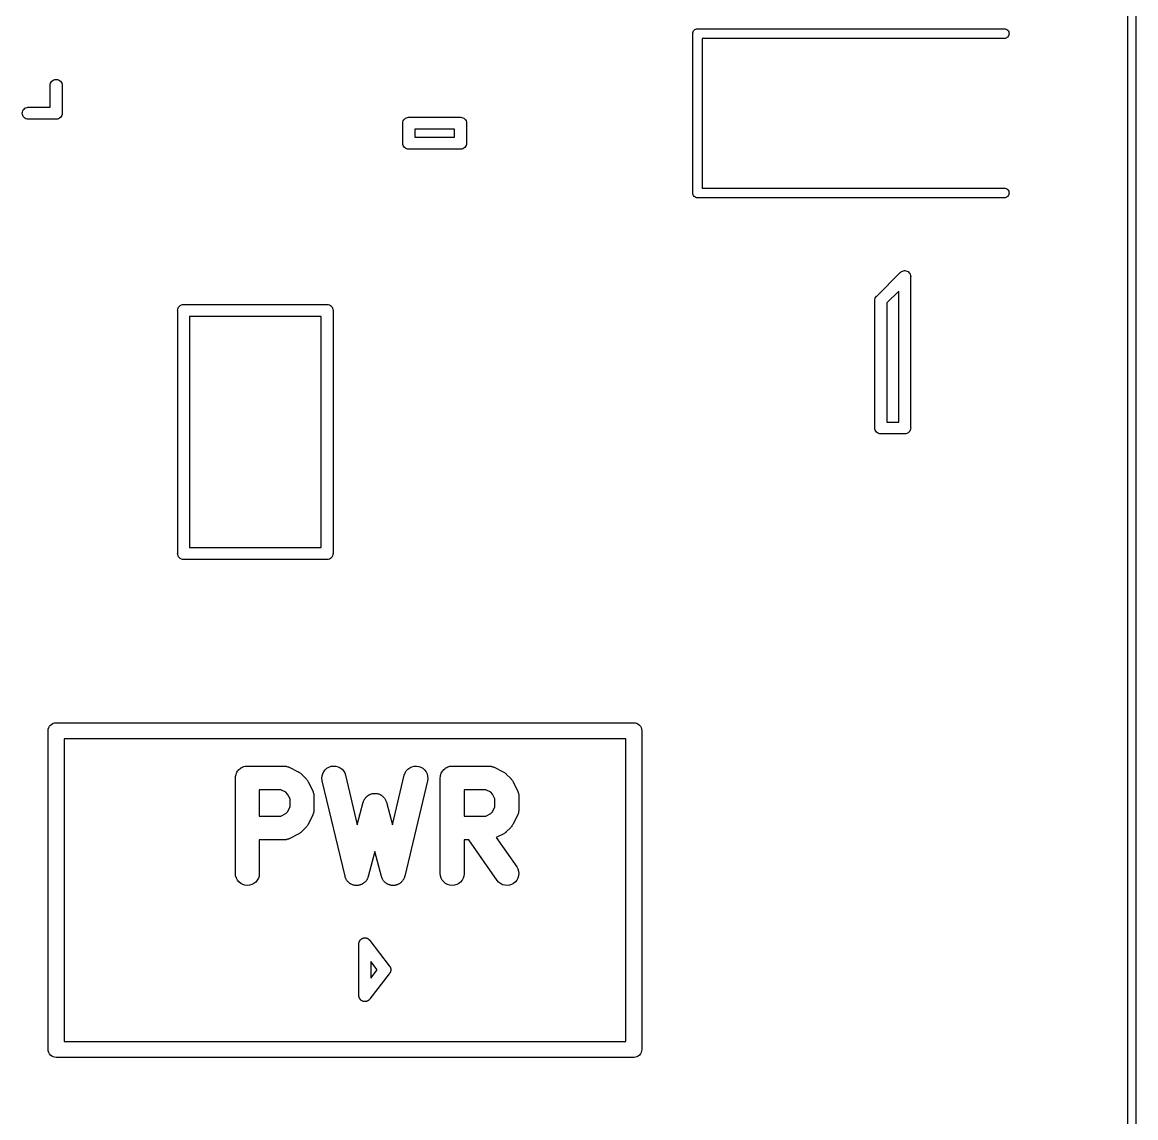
# Model space of a CAD drawing. Extents: x 4.8 to 7.88, y -6.14 to -3.94.
# Drawn here: x 7.326 to 7.876, y -5.536 to -4.994 of the extents above; entities that cross this region are included whole.
import ezdxf

# ---------------------------------------------------------------- set-up
doc = ezdxf.new("R2010")
doc.units = 0
doc.header["$MEASUREMENT"] = 0
doc.layers.add('BLACK', color=7, linetype='CONTINUOUS')

msp = doc.modelspace()

# ---------------------------------------------------------------- linework, layer by layer
at = {"layer": 'BLACK', "linetype": 'CONTINUOUS'}
for p, q in [((7.87598, -3.9371), (7.87598, -5.55108)), ((7.87205, -5.54921), (7.87205, -4.96053)), ((7.65708, -5), (7.65712, -4.99954)), ((7.65709, -5.00012), (7.65708, -5)), ((7.65709, -5.07862), (7.65709, -5.00012)), ((7.65712, -4.99954), (7.65726, -4.99909)), ((7.65726, -4.99909), (7.65748, -4.99868)), ((7.65748, -4.99868), (7.65777, -4.99832)), ((7.65777, -4.99832), (7.65813, -4.99803)), ((7.65813, -4.99803), (7.65854, -4.99781)), ((7.65854, -4.99781), (7.65899, -4.99767)), ((7.65899, -4.99767), (7.65933, -4.99764)), ((7.65933, -4.99764), (7.65945, -4.99763)), ((7.65945, -4.99763), (7.65956, -4.99764)), ((7.65956, -4.99764), (7.81114, -4.99764)), ((7.81114, -4.99764), (7.81149, -4.99767)), ((7.81149, -4.99767), (7.81193, -4.99781)), ((7.81193, -4.99781), (7.81234, -4.99803)), ((7.81234, -4.99803), (7.8127, -4.99832)), ((7.8127, -4.99832), (7.813, -4.99868)), ((7.813, -5.00132), (7.8127, -5.00168)), ((7.813, -4.99868), (7.81322, -4.99909)), ((7.81322, -5.00091), (7.813, -5.00132)), ((7.81322, -4.99909), (7.81335, -4.99954)), ((7.81335, -5.00046), (7.81322, -5.00091)), ((7.81335, -4.99954), (7.8134, -5)), ((7.8134, -5), (7.81335, -5.00046)), ((7.81114, -5.00236), (7.66181, -5.00236)), ((7.66181, -5.00236), (7.66181, -5.07638)), ((7.81149, -5.00233), (7.81114, -5.00236)), ((7.81193, -5.00219), (7.81149, -5.00233)), ((7.81234, -5.00197), (7.81193, -5.00219)), ((7.8127, -5.00168), (7.81234, -5.00197)), ((7.34042, -5.02349), (7.34087, -5.02312)), ((7.34087, -5.02312), (7.34138, -5.02285)), ((7.34138, -5.02285), (7.34194, -5.02268)), ((7.34194, -5.02268), (7.34252, -5.02262)), ((7.34252, -5.02262), (7.3431, -5.02268)), ((7.3431, -5.02268), (7.34366, -5.02285)), ((7.34366, -5.02285), (7.34417, -5.02312)), ((7.34417, -5.02312), (7.34462, -5.02349)), ((7.33957, -5.02545), (7.33961, -5.02501)), ((7.33957, -5.03642), (7.33957, -5.02545)), ((7.33961, -5.02501), (7.33978, -5.02446)), ((7.33978, -5.02446), (7.34005, -5.02394)), ((7.34005, -5.02394), (7.34042, -5.02349)), ((7.34462, -5.02349), (7.34499, -5.02394)), ((7.34499, -5.02394), (7.34526, -5.02446)), ((7.34526, -5.02446), (7.34543, -5.02501)), ((7.34543, -5.02501), (7.34547, -5.02545)), ((7.34547, -5.02545), (7.34547, -5.03923)), ((7.32577, -5.03937), (7.32583, -5.03879)), ((7.32583, -5.03995), (7.32577, -5.03937)), ((7.32583, -5.03879), (7.326, -5.03823)), ((7.326, -5.03823), (7.32627, -5.03772)), ((7.32627, -5.03772), (7.32664, -5.03727)), ((7.32664, -5.03727), (7.32709, -5.0369)), ((7.32709, -5.0369), (7.3276, -5.03663)), ((7.3276, -5.03663), (7.32816, -5.03646)), ((7.32816, -5.03646), (7.3286, -5.03642)), ((7.3286, -5.03642), (7.33957, -5.03642)), ((7.34549, -5.03937), (7.34543, -5.03995)), ((7.34547, -5.03923), (7.34549, -5.03937)), ((7.326, -5.04051), (7.32583, -5.03995)), ((7.32627, -5.04102), (7.326, -5.04051)), ((7.32664, -5.04147), (7.32627, -5.04102)), ((7.32709, -5.04184), (7.32664, -5.04147)), ((7.3276, -5.04211), (7.32709, -5.04184)), ((7.32816, -5.04228), (7.3276, -5.04211)), ((7.3286, -5.04232), (7.32816, -5.04228)), ((7.34237, -5.04232), (7.3286, -5.04232)), ((7.34252, -5.04234), (7.34237, -5.04232)), ((7.34266, -5.04232), (7.34252, -5.04234)), ((7.3431, -5.04228), (7.34266, -5.04232)), ((7.34366, -5.04211), (7.3431, -5.04228)), ((7.34417, -5.04184), (7.34366, -5.04211)), ((7.34462, -5.04147), (7.34417, -5.04184)), ((7.34499, -5.04102), (7.34462, -5.04147)), ((7.34526, -5.04051), (7.34499, -5.04102)), ((7.34543, -5.03995), (7.34526, -5.04051)), ((7.51377, -5.04429), (7.51382, -5.04371)), ((7.51378, -5.04444), (7.51377, -5.04429)), ((7.51378, -5.05399), (7.51378, -5.04444)), ((7.51382, -5.04371), (7.51399, -5.04316)), ((7.51399, -5.04316), (7.51427, -5.04264)), ((7.51427, -5.04264), (7.51463, -5.04219)), ((7.51463, -5.04219), (7.51508, -5.04182)), ((7.51508, -5.04182), (7.5156, -5.04155)), ((7.5156, -5.04155), (7.51615, -5.04138)), ((7.51615, -5.04138), (7.51659, -5.04134)), ((7.51659, -5.04134), (7.51673, -5.04132)), ((7.51673, -5.04132), (7.51688, -5.04134)), ((7.51688, -5.04134), (7.54218, -5.04134)), ((7.54218, -5.04134), (7.54232, -5.04132)), ((7.54232, -5.04132), (7.54247, -5.04134)), ((7.54247, -5.04134), (7.5429, -5.04138)), ((7.5429, -5.04138), (7.54346, -5.04155)), ((7.54346, -5.04155), (7.54397, -5.04182)), ((7.54397, -5.04182), (7.54442, -5.04219)), ((7.54442, -5.04219), (7.54479, -5.04264)), ((7.54479, -5.04264), (7.54506, -5.04316)), ((7.54506, -5.04316), (7.54523, -5.04371)), ((7.54523, -5.04371), (7.54529, -5.04429)), ((7.54529, -5.04429), (7.54528, -5.04444)), ((7.54528, -5.04444), (7.54528, -5.05399)), ((7.51969, -5.04724), (7.51969, -5.05118)), ((7.53937, -5.04724), (7.51969, -5.04724)), ((7.53937, -5.05118), (7.53937, -5.04724)), ((7.51377, -5.05413), (7.51378, -5.05399)), ((7.51382, -5.05471), (7.51377, -5.05413)), ((7.51399, -5.05527), (7.51382, -5.05471)), ((7.51427, -5.05578), (7.51399, -5.05527)), ((7.51463, -5.05623), (7.51427, -5.05578)), ((7.51508, -5.0566), (7.51463, -5.05623)), ((7.51969, -5.05118), (7.53937, -5.05118)), ((7.54442, -5.05623), (7.54397, -5.0566)), ((7.54479, -5.05578), (7.54442, -5.05623)), ((7.54506, -5.05527), (7.54479, -5.05578)), ((7.54523, -5.05471), (7.54506, -5.05527)), ((7.54529, -5.05413), (7.54523, -5.05471)), ((7.54528, -5.05399), (7.54529, -5.05413)), ((7.5156, -5.05687), (7.51508, -5.0566)), ((7.51615, -5.05704), (7.5156, -5.05687)), ((7.51673, -5.0571), (7.51615, -5.05704)), ((7.51688, -5.05709), (7.51673, -5.0571)), ((7.54218, -5.05709), (7.51688, -5.05709)), ((7.54232, -5.0571), (7.54218, -5.05709)), ((7.54247, -5.05709), (7.54232, -5.0571)), ((7.5429, -5.05704), (7.54247, -5.05709)), ((7.54346, -5.05687), (7.5429, -5.05704)), ((7.54397, -5.0566), (7.54346, -5.05687)), ((7.66181, -5.07638), (7.81114, -5.07638)), ((7.81114, -5.07638), (7.81149, -5.07641)), ((7.81149, -5.07641), (7.81193, -5.07655)), ((7.81193, -5.07655), (7.81234, -5.07677)), ((7.81234, -5.07677), (7.8127, -5.07706)), ((7.8127, -5.07706), (7.813, -5.07742)), ((7.813, -5.07742), (7.81322, -5.07783)), ((7.81322, -5.07783), (7.81335, -5.07828)), ((7.81335, -5.07828), (7.8134, -5.07874)), ((7.65708, -5.07874), (7.65709, -5.07862)), ((7.65712, -5.0792), (7.65708, -5.07874)), ((7.65726, -5.07965), (7.65712, -5.0792)), ((7.65748, -5.08006), (7.65726, -5.07965)), ((7.65777, -5.08042), (7.65748, -5.08006)), ((7.65813, -5.08071), (7.65777, -5.08042)), ((7.65854, -5.08093), (7.65813, -5.08071)), ((7.65899, -5.08107), (7.65854, -5.08093)), ((7.65933, -5.0811), (7.65899, -5.08107)), ((7.65945, -5.08111), (7.65933, -5.0811)), ((7.65933, -5.0811), (7.65933, -5.0811)), ((7.65956, -5.0811), (7.65945, -5.08111)), ((7.81114, -5.0811), (7.65956, -5.0811)), ((7.81149, -5.08107), (7.81114, -5.0811)), ((7.81193, -5.08093), (7.81149, -5.08107)), ((7.81234, -5.08071), (7.81193, -5.08093)), ((7.8127, -5.08042), (7.81234, -5.08071)), ((7.813, -5.08006), (7.8127, -5.08042)), ((7.81322, -5.07965), (7.813, -5.08006)), ((7.81335, -5.0792), (7.81322, -5.07965)), ((7.8134, -5.07874), (7.81335, -5.0792)), ((7.74801, -5.1297), (7.75962, -5.11809)), ((7.75962, -5.11809), (7.75971, -5.11798)), ((7.75971, -5.11798), (7.76016, -5.11761)), ((7.76016, -5.11761), (7.76068, -5.11734)), ((7.76068, -5.11734), (7.76123, -5.11717)), ((7.76123, -5.11717), (7.76167, -5.11713)), ((7.76167, -5.11713), (7.76181, -5.11711)), ((7.76181, -5.11711), (7.76196, -5.11713)), ((7.76196, -5.11713), (7.76239, -5.11717)), ((7.76239, -5.11717), (7.76295, -5.11734)), ((7.76295, -5.11734), (7.76346, -5.11761)), ((7.76346, -5.11761), (7.76391, -5.11798)), ((7.76391, -5.11798), (7.76428, -5.11843)), ((7.76428, -5.11843), (7.76455, -5.11894)), ((7.76455, -5.11894), (7.76472, -5.1195)), ((7.76472, -5.1195), (7.76478, -5.12008)), ((7.76478, -5.12008), (7.76476, -5.12022)), ((7.76476, -5.12022), (7.76476, -5.19474)), ((7.75886, -5.12721), (7.75295, -5.13311)), ((7.75886, -5.19193), (7.75886, -5.12721)), ((7.74703, -5.13189), (7.74709, -5.13131)), ((7.74705, -5.13203), (7.74703, -5.13189)), ((7.74705, -5.19474), (7.74705, -5.13203)), ((7.74709, -5.13131), (7.74726, -5.13075)), ((7.74726, -5.13075), (7.74753, -5.13024)), ((7.74753, -5.13024), (7.7479, -5.12979)), ((7.7479, -5.12979), (7.74801, -5.1297)), ((7.75295, -5.13311), (7.75295, -5.19193)), ((7.40254, -5.13681), (7.4026, -5.13623)), ((7.40256, -5.13696), (7.40254, -5.13681)), ((7.40256, -5.25675), (7.40256, -5.13696)), ((7.4026, -5.13623), (7.40277, -5.13568)), ((7.40277, -5.13568), (7.40304, -5.13516)), ((7.40304, -5.13516), (7.40341, -5.13471)), ((7.40341, -5.13471), (7.40386, -5.13434)), ((7.40386, -5.13434), (7.40438, -5.13407)), ((7.40438, -5.13407), (7.40493, -5.1339)), ((7.40493, -5.1339), (7.40537, -5.13386)), ((7.40537, -5.13386), (7.40551, -5.13384)), ((7.40551, -5.13384), (7.40566, -5.13386)), ((7.40566, -5.13386), (7.47623, -5.13386)), ((7.47623, -5.13386), (7.47638, -5.13384)), ((7.47638, -5.13384), (7.47652, -5.13386)), ((7.47652, -5.13386), (7.47696, -5.1339)), ((7.47696, -5.1339), (7.47751, -5.13407)), ((7.47751, -5.13407), (7.47803, -5.13434)), ((7.47803, -5.13434), (7.47848, -5.13471)), ((7.47848, -5.13471), (7.47884, -5.13516)), ((7.47884, -5.13516), (7.47912, -5.13568)), ((7.47912, -5.13568), (7.47929, -5.13623)), ((7.47929, -5.13623), (7.47934, -5.13681)), ((7.47934, -5.13681), (7.47933, -5.13696)), ((7.47933, -5.13696), (7.47933, -5.25675)), ((7.40846, -5.13976), (7.40846, -5.25394)), ((7.47343, -5.13976), (7.40846, -5.13976)), ((7.47343, -5.25394), (7.47343, -5.13976)), ((7.75295, -5.19193), (7.75886, -5.19193)), ((7.74703, -5.19488), (7.74705, -5.19474)), ((7.74709, -5.19546), (7.74703, -5.19488)), ((7.74726, -5.19602), (7.74709, -5.19546)), ((7.74753, -5.19653), (7.74726, -5.19602)), ((7.74785, -5.19692), (7.74753, -5.19653)), ((7.7479, -5.19698), (7.74785, -5.19692)), ((7.74835, -5.19735), (7.7479, -5.19698)), ((7.74886, -5.19762), (7.74835, -5.19735)), ((7.74942, -5.19779), (7.74886, -5.19762)), ((7.75, -5.19785), (7.74942, -5.19779)), ((7.75014, -5.19783), (7.75, -5.19785)), ((7.76167, -5.19783), (7.75014, -5.19783)), ((7.76181, -5.19785), (7.76167, -5.19783)), ((7.76196, -5.19783), (7.76181, -5.19785)), ((7.76239, -5.19779), (7.76196, -5.19783)), ((7.76295, -5.19762), (7.76239, -5.19779)), ((7.76346, -5.19735), (7.76295, -5.19762)), ((7.76391, -5.19698), (7.76346, -5.19735)), ((7.76428, -5.19653), (7.76391, -5.19698)), ((7.76455, -5.19602), (7.76428, -5.19653)), ((7.76472, -5.19546), (7.76455, -5.19602)), ((7.76478, -5.19488), (7.76472, -5.19546)), ((7.76476, -5.19474), (7.76478, -5.19488)), ((7.40846, -5.25394), (7.47343, -5.25394)), ((7.40254, -5.25689), (7.40256, -5.25675)), ((7.4026, -5.25747), (7.40254, -5.25689)), ((7.40277, -5.25803), (7.4026, -5.25747)), ((7.40304, -5.25854), (7.40277, -5.25803)), ((7.40341, -5.25899), (7.40304, -5.25854)), ((7.40386, -5.25936), (7.40341, -5.25899)), ((7.40438, -5.25963), (7.40386, -5.25936)), ((7.40493, -5.2598), (7.40438, -5.25963)), ((7.40551, -5.25986), (7.40493, -5.2598)), ((7.40566, -5.25984), (7.40551, -5.25986)), ((7.47623, -5.25984), (7.40566, -5.25984)), ((7.47638, -5.25986), (7.47623, -5.25984)), ((7.47652, -5.25984), (7.47638, -5.25986)), ((7.47696, -5.2598), (7.47652, -5.25984)), ((7.47751, -5.25963), (7.47696, -5.2598)), ((7.47803, -5.25936), (7.47751, -5.25963)), ((7.47848, -5.25899), (7.47803, -5.25936)), ((7.47884, -5.25854), (7.47848, -5.25899)), ((7.47912, -5.25803), (7.47884, -5.25854)), ((7.47929, -5.25747), (7.47912, -5.25803)), ((7.47934, -5.25689), (7.47929, -5.25747)), ((7.47933, -5.25675), (7.47934, -5.25689)), ((7.33886, -5.34297), (7.33923, -5.34229)), ((7.33923, -5.34229), (7.33972, -5.34169)), ((7.33972, -5.34169), (7.34032, -5.3412)), ((7.34032, -5.3412), (7.34101, -5.34083)), ((7.34101, -5.34083), (7.34175, -5.34061)), ((7.34175, -5.34061), (7.34233, -5.34055)), ((7.34233, -5.34055), (7.34252, -5.34053)), ((7.34252, -5.34053), (7.34271, -5.34055)), ((7.34271, -5.34055), (7.62776, -5.34055)), ((7.62776, -5.34055), (7.62795, -5.34053)), ((7.62795, -5.34053), (7.62815, -5.34055)), ((7.62815, -5.34055), (7.62872, -5.34061)), ((7.62872, -5.34061), (7.62947, -5.34083)), ((7.62947, -5.34083), (7.63015, -5.3412)), ((7.63015, -5.3412), (7.63075, -5.34169)), ((7.63075, -5.34169), (7.63124, -5.34229)), ((7.63124, -5.34229), (7.63161, -5.34297)), ((7.33856, -5.34449), (7.33864, -5.34372)), ((7.33858, -5.34468), (7.33856, -5.34449)), ((7.33858, -5.50178), (7.33858, -5.34468)), ((7.33864, -5.34372), (7.33886, -5.34297)), ((7.63161, -5.34297), (7.63183, -5.34372)), ((7.63183, -5.34372), (7.63191, -5.34449)), ((7.63191, -5.34449), (7.63189, -5.34468)), ((7.63189, -5.34468), (7.63189, -5.50178)), ((7.34646, -5.34843), (7.34646, -5.49803)), ((7.62402, -5.34843), (7.34646, -5.34843)), ((7.62402, -5.49803), (7.62402, -5.34843)), ((7.43185, -5.36502), (7.43211, -5.36453)), ((7.43211, -5.36453), (7.43213, -5.36451)), ((7.43213, -5.36451), (7.43214, -5.36449)), ((7.43214, -5.36449), (7.43249, -5.36407)), ((7.43249, -5.36407), (7.43285, -5.36364)), ((7.43285, -5.36364), (7.43286, -5.36363)), ((7.43286, -5.36363), (7.43288, -5.36361)), ((7.43288, -5.36361), (7.43331, -5.36326)), ((7.43331, -5.36326), (7.43374, -5.36291)), ((7.43374, -5.36291), (7.43376, -5.3629)), ((7.43376, -5.3629), (7.43377, -5.36289)), ((7.43377, -5.36289), (7.43427, -5.36263)), ((7.43427, -5.36263), (7.43476, -5.36237)), ((7.43476, -5.36237), (7.43478, -5.36236)), ((7.43478, -5.36236), (7.4348, -5.36235)), ((7.4348, -5.36235), (7.43533, -5.3622)), ((7.43533, -5.3622), (7.43586, -5.36204)), ((7.43586, -5.36204), (7.43588, -5.36203)), ((7.43588, -5.36203), (7.4359, -5.36203)), ((7.4359, -5.36203), (7.43645, -5.36198)), ((7.43645, -5.36198), (7.43701, -5.36192)), ((7.43701, -5.36192), (7.45501, -5.36192)), ((7.45501, -5.36192), (7.45509, -5.36192)), ((7.45509, -5.36192), (7.45526, -5.36194)), ((7.45526, -5.36194), (7.45543, -5.36194)), ((7.45543, -5.36194), (7.45583, -5.36201)), ((7.45583, -5.36201), (7.45623, -5.36205)), ((7.45623, -5.36205), (7.4564, -5.36211)), ((7.4564, -5.36211), (7.45657, -5.36213)), ((7.45657, -5.36213), (7.45695, -5.36228)), ((7.45695, -5.36228), (7.45733, -5.3624)), ((7.45733, -5.3624), (7.45748, -5.36248)), ((7.45748, -5.36248), (7.45765, -5.36255)), ((7.45765, -5.36255), (7.46215, -5.3648)), ((7.47476, -5.36468), (7.47546, -5.36377)), ((7.47546, -5.36377), (7.47633, -5.36301)), ((7.47633, -5.36301), (7.47733, -5.36244)), ((7.47733, -5.36244), (7.47842, -5.36207)), ((7.47842, -5.36207), (7.47957, -5.36193)), ((7.47957, -5.36193), (7.48072, -5.362)), ((7.48072, -5.362), (7.48183, -5.3623)), ((7.48183, -5.3623), (7.48287, -5.36281)), ((7.48287, -5.36281), (7.48378, -5.36351)), ((7.48378, -5.36351), (7.48454, -5.36438)), ((7.48454, -5.36438), (7.48512, -5.36537)), ((7.51491, -5.3653), (7.51551, -5.36431)), ((7.51551, -5.36431), (7.51628, -5.36345)), ((7.51628, -5.36345), (7.51721, -5.36277)), ((7.51721, -5.36277), (7.51825, -5.36227)), ((7.51825, -5.36227), (7.51936, -5.36199)), ((7.51936, -5.36199), (7.52051, -5.36193)), ((7.52051, -5.36193), (7.52166, -5.36209)), ((7.52166, -5.36209), (7.52274, -5.36248)), ((7.52274, -5.36248), (7.52373, -5.36306)), ((7.52373, -5.36306), (7.52459, -5.36383)), ((7.52459, -5.36383), (7.52529, -5.36475)), ((7.53308, -5.36502), (7.53335, -5.36453)), ((7.53335, -5.36453), (7.53336, -5.36451)), ((7.53336, -5.36451), (7.53337, -5.36449)), ((7.53337, -5.36449), (7.53373, -5.36407)), ((7.53373, -5.36407), (7.53408, -5.36364)), ((7.53408, -5.36364), (7.5341, -5.36363)), ((7.5341, -5.36363), (7.53411, -5.36361)), ((7.53411, -5.36361), (7.53455, -5.36326)), ((7.53455, -5.36326), (7.53498, -5.36291)), ((7.53498, -5.36291), (7.535, -5.3629)), ((7.535, -5.3629), (7.53501, -5.36289)), ((7.53501, -5.36289), (7.5355, -5.36263)), ((7.5355, -5.36263), (7.53599, -5.36237)), ((7.53599, -5.36237), (7.53601, -5.36236)), ((7.53601, -5.36236), (7.53603, -5.36235)), ((7.53603, -5.36235), (7.53657, -5.3622)), ((7.53657, -5.3622), (7.5371, -5.36204)), ((7.5371, -5.36204), (7.53712, -5.36203)), ((7.53712, -5.36203), (7.53714, -5.36203)), ((7.53714, -5.36203), (7.53769, -5.36198)), ((7.53769, -5.36198), (7.53825, -5.36192)), ((7.53825, -5.36192), (7.55624, -5.36192)), ((7.55624, -5.36192), (7.55633, -5.36192)), ((7.55633, -5.36192), (7.5565, -5.36194)), ((7.5565, -5.36194), (7.55667, -5.36194)), ((7.55667, -5.36194), (7.55707, -5.36201)), ((7.55707, -5.36201), (7.55747, -5.36205)), ((7.55747, -5.36205), (7.55764, -5.36211)), ((7.55764, -5.36211), (7.55781, -5.36213)), ((7.55781, -5.36213), (7.55818, -5.36228)), ((7.55818, -5.36228), (7.55857, -5.3624)), ((7.55857, -5.3624), (7.55872, -5.36248)), ((7.55872, -5.36248), (7.55888, -5.36255)), ((7.55888, -5.36255), (7.56338, -5.3648)), ((7.4311, -5.36775), (7.43116, -5.36719)), ((7.4311, -5.36779), (7.4311, -5.36775)), ((7.4311, -5.36783), (7.4311, -5.36779)), ((7.4311, -5.36779), (7.4311, -5.36779)), ((7.4311, -5.36779), (7.4311, -5.36779)), ((7.4311, -5.41507), (7.4311, -5.36783)), ((7.43116, -5.36719), (7.43122, -5.36664)), ((7.43122, -5.36664), (7.43123, -5.36662)), ((7.43123, -5.3666), (7.4314, -5.36607)), ((7.43123, -5.36662), (7.43123, -5.3666)), ((7.4314, -5.36607), (7.43156, -5.36554)), ((7.43156, -5.36554), (7.43157, -5.36552)), ((7.43157, -5.36552), (7.43158, -5.3655)), ((7.43158, -5.3655), (7.43185, -5.36502)), ((7.46215, -5.3648), (7.46222, -5.36483)), ((7.46222, -5.36483), (7.4625, -5.36501)), ((7.4625, -5.36501), (7.46279, -5.36517)), ((7.46279, -5.36517), (7.46298, -5.36533)), ((7.46298, -5.36533), (7.46319, -5.36546)), ((7.46319, -5.36546), (7.46342, -5.36569)), ((7.46342, -5.36569), (7.46368, -5.3659)), ((7.46368, -5.3659), (7.46593, -5.36815)), ((7.46593, -5.36815), (7.46599, -5.36821)), ((7.46599, -5.36821), (7.4662, -5.36847)), ((7.4662, -5.36847), (7.46642, -5.36871)), ((7.46642, -5.36871), (7.46655, -5.36892)), ((7.46655, -5.36892), (7.46671, -5.36911)), ((7.46671, -5.36911), (7.46686, -5.36941)), ((7.46686, -5.36941), (7.46704, -5.36969)), ((7.46704, -5.36969), (7.46929, -5.37419)), ((7.47385, -5.36797), (7.47393, -5.36682)), ((7.47399, -5.36912), (7.47385, -5.36797)), ((7.47393, -5.36682), (7.47424, -5.36571)), ((7.47401, -5.3692), (7.47399, -5.36912)), ((7.48526, -5.41644), (7.47401, -5.3692)), ((7.47424, -5.36571), (7.47476, -5.36468)), ((7.48512, -5.36537), (7.4855, -5.36646)), ((7.4855, -5.36646), (7.49133, -5.39094)), ((7.50867, -5.39094), (7.5145, -5.36646)), ((7.5145, -5.36646), (7.51452, -5.36638)), ((7.51452, -5.36638), (7.51491, -5.3653)), ((7.52599, -5.3692), (7.51474, -5.41644)), ((7.52529, -5.36475), (7.52579, -5.36579)), ((7.52579, -5.36579), (7.52608, -5.3669)), ((7.52615, -5.36805), (7.52599, -5.3692)), ((7.52608, -5.3669), (7.52615, -5.36805)), ((7.53234, -5.36775), (7.5324, -5.36719)), ((7.53234, -5.36779), (7.53234, -5.36775)), ((7.53234, -5.36783), (7.53234, -5.36779)), ((7.53234, -5.36779), (7.53234, -5.36779)), ((7.53234, -5.36779), (7.53234, -5.36779)), ((7.53234, -5.41507), (7.53234, -5.36783)), ((7.5324, -5.36719), (7.53246, -5.36664)), ((7.53246, -5.36664), (7.53247, -5.36662)), ((7.53247, -5.3666), (7.53264, -5.36607)), ((7.53247, -5.36662), (7.53247, -5.3666)), ((7.53264, -5.36607), (7.5328, -5.36554)), ((7.5328, -5.36554), (7.53281, -5.36552)), ((7.53281, -5.36552), (7.53282, -5.3655)), ((7.53282, -5.3655), (7.53308, -5.36502)), ((7.56338, -5.3648), (7.56346, -5.36483)), ((7.56346, -5.36483), (7.56374, -5.36501)), ((7.56374, -5.36501), (7.56403, -5.36517)), ((7.56403, -5.36517), (7.56422, -5.36533)), ((7.56422, -5.36533), (7.56442, -5.36546)), ((7.56442, -5.36546), (7.56466, -5.36569)), ((7.56466, -5.36569), (7.56492, -5.3659)), ((7.56492, -5.3659), (7.56717, -5.36815)), ((7.56717, -5.36815), (7.56723, -5.36821)), ((7.56723, -5.36821), (7.56743, -5.36847)), ((7.56743, -5.36847), (7.56766, -5.36871)), ((7.56766, -5.36871), (7.56779, -5.36892)), ((7.56779, -5.36892), (7.56794, -5.36911)), ((7.56794, -5.36911), (7.5681, -5.36941)), ((7.5681, -5.36941), (7.56827, -5.36969)), ((7.56827, -5.36969), (7.57052, -5.37419)), ((7.44291, -5.37373), (7.44291, -5.38667)), ((7.45361, -5.37373), (7.44291, -5.37373)), ((7.45601, -5.37493), (7.45361, -5.37373)), ((7.4569, -5.37583), (7.45601, -5.37493)), ((7.46929, -5.37419), (7.46932, -5.37426)), ((7.46932, -5.37426), (7.46938, -5.37442)), ((7.46938, -5.37442), (7.46946, -5.37458)), ((7.46946, -5.37458), (7.46958, -5.37496)), ((7.46958, -5.37496), (7.46972, -5.37534)), ((7.46972, -5.37534), (7.46975, -5.37551)), ((7.46975, -5.37551), (7.4698, -5.37568)), ((7.49852, -5.37561), (7.4989, -5.37555)), ((7.4989, -5.37555), (7.49927, -5.37547)), ((7.49927, -5.37547), (7.49947, -5.37546)), ((7.49947, -5.37546), (7.49966, -5.37543)), ((7.49966, -5.37543), (7.50004, -5.37545)), ((7.50004, -5.37545), (7.50043, -5.37544)), ((7.50043, -5.37544), (7.50062, -5.37547)), ((7.50062, -5.37547), (7.50081, -5.37548)), ((7.50081, -5.37548), (7.50118, -5.37557)), ((7.54415, -5.37373), (7.54415, -5.38667)), ((7.55485, -5.37373), (7.54415, -5.37373)), ((7.55724, -5.37493), (7.55485, -5.37373)), ((7.55814, -5.37583), (7.55724, -5.37493)), ((7.57052, -5.37419), (7.57056, -5.37426)), ((7.57056, -5.37426), (7.57062, -5.37442)), ((7.57062, -5.37442), (7.5707, -5.37458)), ((7.5707, -5.37458), (7.57082, -5.37496)), ((7.57082, -5.37496), (7.57096, -5.37534)), ((7.57096, -5.37534), (7.57098, -5.37551)), ((7.57098, -5.37551), (7.57103, -5.37568)), ((7.4581, -5.37822), (7.4569, -5.37583)), ((7.4581, -5.38218), (7.4581, -5.37822)), ((7.4698, -5.37568), (7.46984, -5.37608)), ((7.46984, -5.37608), (7.4699, -5.37648)), ((7.4699, -5.37648), (7.46989, -5.37665)), ((7.46989, -5.37665), (7.46991, -5.37683)), ((7.46991, -5.37683), (7.46991, -5.38358)), ((7.49133, -5.39094), (7.49429, -5.37981)), ((7.49429, -5.37981), (7.49432, -5.37973)), ((7.49432, -5.37973), (7.49439, -5.37955)), ((7.49439, -5.37955), (7.49443, -5.37936)), ((7.49443, -5.37936), (7.4946, -5.37901)), ((7.4946, -5.37901), (7.49473, -5.37865)), ((7.49473, -5.37865), (7.49484, -5.37849)), ((7.49484, -5.37849), (7.49492, -5.37832)), ((7.49492, -5.37832), (7.49515, -5.378)), ((7.49515, -5.378), (7.49535, -5.37768)), ((7.49535, -5.37768), (7.49549, -5.37754)), ((7.49549, -5.37754), (7.4956, -5.37739)), ((7.4956, -5.37739), (7.49589, -5.37713)), ((7.49589, -5.37713), (7.49615, -5.37685)), ((7.49615, -5.37685), (7.49631, -5.37674)), ((7.49631, -5.37674), (7.49645, -5.37661)), ((7.49645, -5.37661), (7.49678, -5.37641)), ((7.49678, -5.37641), (7.49709, -5.37619)), ((7.49709, -5.37619), (7.49727, -5.37611)), ((7.49727, -5.37611), (7.49744, -5.37601)), ((7.49744, -5.37601), (7.4978, -5.37588)), ((7.4978, -5.37588), (7.49815, -5.37572)), ((7.49815, -5.37572), (7.49834, -5.37568)), ((7.49834, -5.37568), (7.49852, -5.37561)), ((7.50118, -5.37557), (7.50156, -5.37563)), ((7.50156, -5.37563), (7.50174, -5.3757)), ((7.50174, -5.3757), (7.50193, -5.37575)), ((7.50193, -5.37575), (7.50228, -5.37591)), ((7.50228, -5.37591), (7.50264, -5.37604)), ((7.50264, -5.37604), (7.5028, -5.37615)), ((7.5028, -5.37615), (7.50298, -5.37623)), ((7.50298, -5.37623), (7.50329, -5.37645)), ((7.50329, -5.37645), (7.50361, -5.37666)), ((7.50361, -5.37666), (7.50375, -5.37679)), ((7.50375, -5.37679), (7.50391, -5.3769)), ((7.50391, -5.3769), (7.50417, -5.37718)), ((7.50417, -5.37718), (7.50445, -5.37745)), ((7.50445, -5.37745), (7.50456, -5.3776)), ((7.50456, -5.3776), (7.5047, -5.37775)), ((7.5047, -5.37775), (7.5049, -5.37807)), ((7.5049, -5.37807), (7.50512, -5.37839)), ((7.50512, -5.37839), (7.5052, -5.37856)), ((7.5052, -5.37856), (7.5053, -5.37873)), ((7.5053, -5.37873), (7.50544, -5.37909)), ((7.50544, -5.37909), (7.50559, -5.37944)), ((7.50559, -5.37944), (7.50564, -5.37963)), ((7.50564, -5.37963), (7.50571, -5.37981)), ((7.50571, -5.37981), (7.50867, -5.39094)), ((7.55934, -5.37822), (7.55814, -5.37583)), ((7.55934, -5.38218), (7.55934, -5.37822)), ((7.57103, -5.37568), (7.57107, -5.37608)), ((7.57107, -5.37608), (7.57114, -5.37648)), ((7.57114, -5.37648), (7.57113, -5.37665)), ((7.57113, -5.37665), (7.57115, -5.37683)), ((7.57115, -5.37683), (7.57115, -5.38358)), ((7.45361, -5.38667), (7.45601, -5.38547)), ((7.45601, -5.38547), (7.4569, -5.38458)), ((7.4569, -5.38458), (7.4581, -5.38218)), ((7.46929, -5.38622), (7.46704, -5.39072)), ((7.46935, -5.38606), (7.46929, -5.38622)), ((7.46943, -5.3859), (7.46935, -5.38606)), ((7.46955, -5.38552), (7.46943, -5.3859)), ((7.4697, -5.38514), (7.46955, -5.38552)), ((7.46973, -5.38497), (7.4697, -5.38514)), ((7.46978, -5.3848), (7.46973, -5.38497)), ((7.46983, -5.3844), (7.46978, -5.3848)), ((7.46989, -5.38401), (7.46983, -5.3844)), ((7.46991, -5.38366), (7.46989, -5.38383)), ((7.46989, -5.38383), (7.46989, -5.38401)), ((7.46991, -5.38358), (7.46991, -5.38366)), ((7.55485, -5.38667), (7.55724, -5.38547)), ((7.55724, -5.38547), (7.55814, -5.38458)), ((7.55814, -5.38458), (7.55934, -5.38218)), ((7.57052, -5.38622), (7.56827, -5.39072)), ((7.57059, -5.38606), (7.57052, -5.38622)), ((7.57067, -5.3859), (7.57059, -5.38606)), ((7.57079, -5.38552), (7.57067, -5.3859)), ((7.57094, -5.38514), (7.57079, -5.38552)), ((7.57097, -5.38497), (7.57094, -5.38514)), ((7.57102, -5.3848), (7.57097, -5.38497)), ((7.57106, -5.3844), (7.57102, -5.3848)), ((7.57113, -5.38401), (7.57106, -5.3844)), ((7.57115, -5.38366), (7.57113, -5.38383)), ((7.57113, -5.38383), (7.57113, -5.38401)), ((7.57115, -5.38358), (7.57115, -5.38366)), ((7.44291, -5.38667), (7.45361, -5.38667)), ((7.46614, -5.392), (7.46593, -5.39225)), ((7.46637, -5.39176), (7.46614, -5.392)), ((7.46651, -5.39155), (7.46637, -5.39176)), ((7.46666, -5.39136), (7.46651, -5.39155)), ((7.46682, -5.39107), (7.46666, -5.39136)), ((7.467, -5.39079), (7.46682, -5.39107)), ((7.46704, -5.39072), (7.467, -5.39079)), ((7.54415, -5.38667), (7.55485, -5.38667)), ((7.56738, -5.392), (7.56717, -5.39225)), ((7.56761, -5.39176), (7.56738, -5.392)), ((7.56774, -5.39155), (7.56761, -5.39176)), ((7.5679, -5.39136), (7.56774, -5.39155)), ((7.56806, -5.39107), (7.5679, -5.39136)), ((7.56824, -5.39079), (7.56806, -5.39107)), ((7.56827, -5.39072), (7.56824, -5.39079)), ((7.46215, -5.39561), (7.45765, -5.39786)), ((7.46243, -5.39543), (7.46215, -5.39561)), ((7.46272, -5.39528), (7.46243, -5.39543)), ((7.46291, -5.39513), (7.46272, -5.39528)), ((7.46312, -5.39499), (7.46291, -5.39513)), ((7.46336, -5.39477), (7.46312, -5.39499)), ((7.46362, -5.39456), (7.46336, -5.39477)), ((7.46368, -5.3945), (7.46362, -5.39456)), ((7.46593, -5.39225), (7.46368, -5.3945)), ((7.56338, -5.39561), (7.56001, -5.3973)), ((7.56001, -5.3973), (7.57008, -5.41169)), ((7.56366, -5.39543), (7.56338, -5.39561)), ((7.56396, -5.39528), (7.56366, -5.39543)), ((7.56415, -5.39513), (7.56396, -5.39528)), ((7.56436, -5.39499), (7.56415, -5.39513)), ((7.5646, -5.39477), (7.56436, -5.39499)), ((7.56486, -5.39456), (7.5646, -5.39477)), ((7.56492, -5.3945), (7.56486, -5.39456)), ((7.56717, -5.39225), (7.56492, -5.3945)), ((7.45501, -5.39848), (7.44291, -5.39848)), ((7.44291, -5.39848), (7.44291, -5.41507)), ((7.45518, -5.39846), (7.45501, -5.39848)), ((7.45535, -5.39847), (7.45518, -5.39846)), ((7.45575, -5.39841), (7.45535, -5.39847)), ((7.45615, -5.39837), (7.45575, -5.39841)), ((7.45632, -5.39832), (7.45615, -5.39837)), ((7.45649, -5.39829), (7.45632, -5.39832)), ((7.45687, -5.39815), (7.45649, -5.39829)), ((7.45726, -5.39804), (7.45687, -5.39815)), ((7.45741, -5.39795), (7.45726, -5.39804)), ((7.45757, -5.39789), (7.45741, -5.39795)), ((7.45765, -5.39786), (7.45757, -5.39789)), ((7.54642, -5.39848), (7.54415, -5.39848)), ((7.54415, -5.39848), (7.54415, -5.41507)), ((7.5604, -5.41846), (7.54642, -5.39848)), ((7.5, -5.40425), (7.49671, -5.41659)), ((7.50329, -5.41659), (7.5, -5.40425)), ((7.57008, -5.41169), (7.57013, -5.41175)), ((7.57013, -5.41175), (7.57068, -5.41277)), ((7.57068, -5.41277), (7.57102, -5.41387)), ((7.57102, -5.41387), (7.57115, -5.41501)), ((7.43121, -5.41622), (7.4311, -5.41507)), ((7.43155, -5.41732), (7.43121, -5.41622)), ((7.43209, -5.41834), (7.43155, -5.41732)), ((7.43282, -5.41923), (7.43209, -5.41834)), ((7.43371, -5.41997), (7.43282, -5.41923)), ((7.44114, -5.41929), (7.44024, -5.42001)), ((7.44188, -5.41841), (7.44114, -5.41929)), ((7.44244, -5.4174), (7.44188, -5.41841)), ((7.44278, -5.4163), (7.44244, -5.4174)), ((7.44291, -5.41516), (7.44278, -5.4163)), ((7.44291, -5.41507), (7.44291, -5.41516)), ((7.48534, -5.4167), (7.48526, -5.41644)), ((7.48541, -5.41696), (7.48534, -5.4167)), ((7.48553, -5.41724), (7.48541, -5.41696)), ((7.48563, -5.41753), (7.48553, -5.41724)), ((7.48577, -5.41777), (7.48563, -5.41753)), ((7.48588, -5.41801), (7.48577, -5.41777)), ((7.48606, -5.41826), (7.48588, -5.41801)), ((7.48621, -5.41853), (7.48606, -5.41826)), ((7.48639, -5.41873), (7.48621, -5.41853)), ((7.48655, -5.41895), (7.48639, -5.41873)), ((7.48677, -5.41916), (7.48655, -5.41895)), ((7.48697, -5.41939), (7.48677, -5.41916)), ((7.48719, -5.41956), (7.48697, -5.41939)), ((7.48739, -5.41974), (7.48719, -5.41956)), ((7.49485, -5.41955), (7.49463, -5.41971)), ((7.49506, -5.41933), (7.49485, -5.41955)), ((7.49529, -5.41913), (7.49506, -5.41933)), ((7.49546, -5.41892), (7.49529, -5.41913)), ((7.49565, -5.41872), (7.49546, -5.41892)), ((7.49581, -5.41846), (7.49565, -5.41872)), ((7.496, -5.41822), (7.49581, -5.41846)), ((7.49612, -5.41798), (7.496, -5.41822)), ((7.49627, -5.41775), (7.49612, -5.41798)), ((7.49638, -5.41746), (7.49627, -5.41775)), ((7.49651, -5.41719), (7.49638, -5.41746)), ((7.49659, -5.41693), (7.49651, -5.41719)), ((7.49669, -5.41667), (7.49659, -5.41693)), ((7.49671, -5.41659), (7.49669, -5.41667)), ((7.50339, -5.41685), (7.50329, -5.41659)), ((7.50346, -5.41711), (7.50339, -5.41685)), ((7.50359, -5.41739), (7.50346, -5.41711)), ((7.5037, -5.41767), (7.50359, -5.41739)), ((7.50384, -5.41791), (7.5037, -5.41767)), ((7.50396, -5.41815), (7.50384, -5.41791)), ((7.50414, -5.41839), (7.50396, -5.41815)), ((7.5043, -5.41865), (7.50414, -5.41839)), ((7.50449, -5.41885), (7.5043, -5.41865)), ((7.50465, -5.41907), (7.50449, -5.41885)), ((7.50488, -5.41927), (7.50465, -5.41907)), ((7.50509, -5.4195), (7.50488, -5.41927)), ((7.50531, -5.41966), (7.50509, -5.4195)), ((7.51297, -5.41945), (7.51275, -5.41961)), ((7.51317, -5.41922), (7.51297, -5.41945)), ((7.5134, -5.41901), (7.51317, -5.41922)), ((7.51356, -5.4188), (7.5134, -5.41901)), ((7.51374, -5.41859), (7.51356, -5.4188)), ((7.5139, -5.41833), (7.51374, -5.41859)), ((7.51408, -5.41809), (7.5139, -5.41833)), ((7.51419, -5.41784), (7.51408, -5.41809)), ((7.51433, -5.41761), (7.51419, -5.41784)), ((7.51444, -5.41732), (7.51433, -5.41761)), ((7.51457, -5.41704), (7.51444, -5.41732)), ((7.51463, -5.41678), (7.51457, -5.41704)), ((7.51472, -5.41652), (7.51463, -5.41678)), ((7.51474, -5.41644), (7.51472, -5.41652)), ((7.53245, -5.41622), (7.53234, -5.41507)), ((7.53279, -5.41732), (7.53245, -5.41622)), ((7.53333, -5.41834), (7.53279, -5.41732)), ((7.53405, -5.41923), (7.53333, -5.41834)), ((7.53494, -5.41997), (7.53405, -5.41923)), ((7.54238, -5.41929), (7.54148, -5.42001)), ((7.54312, -5.41841), (7.54238, -5.41929)), ((7.54367, -5.4174), (7.54312, -5.41841)), ((7.54402, -5.4163), (7.54367, -5.4174)), ((7.54415, -5.41516), (7.54402, -5.4163)), ((7.54415, -5.41507), (7.54415, -5.41516)), ((7.56115, -5.41933), (7.5604, -5.41846)), ((7.56206, -5.42005), (7.56115, -5.41933)), ((7.56947, -5.41919), (7.56859, -5.41993)), ((7.57019, -5.41829), (7.56947, -5.41919)), ((7.57072, -5.41727), (7.57019, -5.41829)), ((7.57105, -5.41616), (7.57072, -5.41727)), ((7.57115, -5.41501), (7.57105, -5.41616)), ((7.43472, -5.42052), (7.43371, -5.41997)), ((7.43582, -5.42086), (7.43472, -5.42052)), ((7.43697, -5.42098), (7.43582, -5.42086)), ((7.43811, -5.42087), (7.43697, -5.42098)), ((7.43922, -5.42055), (7.43811, -5.42087)), ((7.44024, -5.42001), (7.43922, -5.42055)), ((7.48765, -5.41991), (7.48739, -5.41974)), ((7.48789, -5.42009), (7.48765, -5.41991)), ((7.48813, -5.42021), (7.48789, -5.42009)), ((7.48836, -5.42036), (7.48813, -5.42021)), ((7.48865, -5.42047), (7.48836, -5.42036)), ((7.48892, -5.4206), (7.48865, -5.42047)), ((7.48919, -5.42067), (7.48892, -5.4206)), ((7.48944, -5.42077), (7.48919, -5.42067)), ((7.48974, -5.42082), (7.48944, -5.42077)), ((7.49004, -5.4209), (7.48974, -5.42082)), ((7.49031, -5.42092), (7.49004, -5.4209)), ((7.49058, -5.42096), (7.49031, -5.42092)), ((7.49088, -5.42096), (7.49058, -5.42096)), ((7.49119, -5.42098), (7.49088, -5.42096)), ((7.49146, -5.42094), (7.49119, -5.42098)), ((7.49173, -5.42093), (7.49146, -5.42094)), ((7.49203, -5.42087), (7.49173, -5.42093)), ((7.49233, -5.42083), (7.49203, -5.42087)), ((7.49259, -5.42074), (7.49233, -5.42083)), ((7.49285, -5.42068), (7.49259, -5.42074)), ((7.49313, -5.42056), (7.49285, -5.42068)), ((7.49342, -5.42046), (7.49313, -5.42056)), ((7.49366, -5.42032), (7.49342, -5.42046)), ((7.49391, -5.42021), (7.49366, -5.42032)), ((7.49416, -5.42004), (7.49391, -5.42021)), ((7.49442, -5.41989), (7.49416, -5.42004)), ((7.49463, -5.41971), (7.49442, -5.41989)), ((7.50551, -5.41984), (7.50531, -5.41966)), ((7.50577, -5.41999), (7.50551, -5.41984)), ((7.50602, -5.42017), (7.50577, -5.41999)), ((7.50627, -5.42029), (7.50602, -5.42017)), ((7.5065, -5.42043), (7.50627, -5.42029)), ((7.50679, -5.42053), (7.5065, -5.42043)), ((7.50707, -5.42065), (7.50679, -5.42053)), ((7.50733, -5.42072), (7.50707, -5.42065)), ((7.50759, -5.42081), (7.50733, -5.42072)), ((7.50789, -5.42085), (7.50759, -5.42081)), ((7.50819, -5.42092), (7.50789, -5.42085)), ((7.50846, -5.42093), (7.50819, -5.42092)), ((7.50873, -5.42097), (7.50846, -5.42093)), ((7.50904, -5.42096), (7.50873, -5.42097)), ((7.50934, -5.42097), (7.50904, -5.42096)), ((7.50961, -5.42093), (7.50934, -5.42097)), ((7.50988, -5.42091), (7.50961, -5.42093)), ((7.51018, -5.42084), (7.50988, -5.42091)), ((7.51048, -5.42079), (7.51018, -5.42084)), ((7.51074, -5.4207), (7.51048, -5.42079)), ((7.511, -5.42063), (7.51074, -5.4207)), ((7.51128, -5.4205), (7.511, -5.42063)), ((7.51156, -5.42039), (7.51128, -5.4205)), ((7.5118, -5.42025), (7.51156, -5.42039)), ((7.51204, -5.42013), (7.5118, -5.42025)), ((7.51229, -5.41995), (7.51204, -5.42013)), ((7.51255, -5.41979), (7.51229, -5.41995)), ((7.51275, -5.41961), (7.51255, -5.41979)), ((7.53596, -5.42052), (7.53494, -5.41997)), ((7.53706, -5.42086), (7.53596, -5.42052)), ((7.5382, -5.42098), (7.53706, -5.42086)), ((7.53935, -5.42087), (7.5382, -5.42098)), ((7.54046, -5.42055), (7.53935, -5.42087)), ((7.54148, -5.42001), (7.54046, -5.42055)), ((7.56309, -5.42057), (7.56206, -5.42005)), ((7.5642, -5.42089), (7.56309, -5.42057)), ((7.56534, -5.42098), (7.5642, -5.42089)), ((7.56649, -5.42085), (7.56534, -5.42098)), ((7.56759, -5.42049), (7.56649, -5.42085)), ((7.56859, -5.41993), (7.56759, -5.42049)), ((7.49386, -5.44711), (7.49394, -5.44706)), ((7.49394, -5.44706), (7.49413, -5.44701)), ((7.49413, -5.44701), (7.49431, -5.44694)), ((7.49431, -5.44694), (7.4944, -5.44692)), ((7.4944, -5.44692), (7.4945, -5.44689)), ((7.4945, -5.44689), (7.49469, -5.44687)), ((7.49469, -5.44687), (7.49488, -5.44684)), ((7.49488, -5.44684), (7.49498, -5.44685)), ((7.49498, -5.44685), (7.49508, -5.44684)), ((7.49508, -5.44684), (7.49527, -5.44686)), ((7.49527, -5.44686), (7.49546, -5.44686)), ((7.49546, -5.44686), (7.49556, -5.44688)), ((7.49556, -5.44688), (7.49566, -5.44689)), ((7.49566, -5.44689), (7.49584, -5.44695)), ((7.49584, -5.44695), (7.49603, -5.44699)), ((7.49603, -5.44699), (7.49612, -5.44703)), ((7.49612, -5.44703), (7.49621, -5.44706)), ((7.49621, -5.44706), (7.49638, -5.44715)), ((7.49212, -5.45), (7.49213, -5.44976)), ((7.49213, -5.45005), (7.49212, -5.45)), ((7.49213, -5.44961), (7.49214, -5.44942)), ((7.49213, -5.44966), (7.49213, -5.44961)), ((7.49213, -5.44976), (7.49213, -5.44966)), ((7.49213, -5.47515), (7.49213, -5.45005)), ((7.49214, -5.44942), (7.49216, -5.44932)), ((7.49216, -5.44932), (7.49217, -5.44922)), ((7.49217, -5.44922), (7.49222, -5.44904)), ((7.49222, -5.44904), (7.49227, -5.44885)), ((7.49227, -5.44885), (7.49231, -5.44876)), ((7.49231, -5.44876), (7.49234, -5.44867)), ((7.49234, -5.44867), (7.49243, -5.4485)), ((7.49243, -5.4485), (7.49251, -5.44832)), ((7.49251, -5.44832), (7.49257, -5.44824)), ((7.49257, -5.44824), (7.49261, -5.44815)), ((7.49261, -5.44815), (7.49273, -5.44801)), ((7.49273, -5.44801), (7.49285, -5.44785)), ((7.49285, -5.44785), (7.49292, -5.44778)), ((7.49292, -5.44778), (7.49298, -5.44771)), ((7.49298, -5.44771), (7.49313, -5.44758)), ((7.49313, -5.44758), (7.49327, -5.44745)), ((7.49327, -5.44745), (7.49335, -5.4474)), ((7.49335, -5.4474), (7.49343, -5.44734)), ((7.49343, -5.44734), (7.4936, -5.44725)), ((7.4936, -5.44725), (7.49376, -5.44714)), ((7.49376, -5.44714), (7.49386, -5.44711)), ((7.49638, -5.44715), (7.49656, -5.44723)), ((7.49656, -5.44723), (7.49664, -5.44729)), ((7.49664, -5.44729), (7.49673, -5.44734)), ((7.49673, -5.44734), (7.49688, -5.44746)), ((7.49688, -5.44746), (7.49703, -5.44757)), ((7.49703, -5.44757), (7.4971, -5.44764)), ((7.4971, -5.44764), (7.49718, -5.44771)), ((7.49718, -5.44771), (7.4973, -5.44785)), ((7.4973, -5.44785), (7.49733, -5.44789)), ((7.49733, -5.44789), (7.49739, -5.44797)), ((7.49739, -5.44797), (7.49755, -5.44815)), ((7.49755, -5.44815), (7.49757, -5.4482)), ((7.49757, -5.4482), (7.50712, -5.46061)), ((7.5012, -5.4626), (7.49803, -5.45848)), ((7.49803, -5.45848), (7.49803, -5.46671)), ((7.49803, -5.46671), (7.5012, -5.4626)), ((7.50712, -5.46061), (7.50715, -5.46064)), ((7.50715, -5.46064), (7.50729, -5.46084)), ((7.50729, -5.46084), (7.50735, -5.46091)), ((7.50735, -5.46091), (7.50738, -5.46096)), ((7.50738, -5.46096), (7.50749, -5.46112)), ((7.50749, -5.46112), (7.50753, -5.4612)), ((7.50753, -5.4612), (7.50758, -5.46128)), ((7.50758, -5.46128), (7.50765, -5.46147)), ((7.50765, -5.46147), (7.50773, -5.46165)), ((7.50773, -5.46355), (7.50765, -5.46373)), ((7.50773, -5.46165), (7.50775, -5.46174)), ((7.50775, -5.46346), (7.50773, -5.46355)), ((7.50775, -5.46174), (7.50779, -5.46183)), ((7.50779, -5.46337), (7.50775, -5.46346)), ((7.50779, -5.46183), (7.50782, -5.46202)), ((7.50782, -5.46317), (7.50779, -5.46337)), ((7.50782, -5.46202), (7.50786, -5.46221)), ((7.50786, -5.46298), (7.50782, -5.46317)), ((7.50786, -5.46221), (7.50787, -5.46231)), ((7.50787, -5.46289), (7.50786, -5.46298)), ((7.50787, -5.46231), (7.50788, -5.4624)), ((7.50788, -5.4628), (7.50787, -5.46289)), ((7.50788, -5.4624), (7.50788, -5.4626)), ((7.50788, -5.4626), (7.50788, -5.4628)), ((7.50712, -5.46459), (7.49757, -5.477)), ((7.50715, -5.46455), (7.50712, -5.46459)), ((7.50729, -5.46436), (7.50715, -5.46455)), ((7.50735, -5.46428), (7.50729, -5.46436)), ((7.50738, -5.46424), (7.50735, -5.46428)), ((7.50749, -5.46408), (7.50738, -5.46424)), ((7.50753, -5.46399), (7.50749, -5.46408)), ((7.50758, -5.46391), (7.50753, -5.46399)), ((7.50765, -5.46373), (7.50758, -5.46391)), ((7.49212, -5.4752), (7.49213, -5.47515)), ((7.49213, -5.47544), (7.49212, -5.4752)), ((7.49213, -5.47554), (7.49213, -5.47544)), ((7.49213, -5.47559), (7.49213, -5.47554)), ((7.49214, -5.47578), (7.49213, -5.47559)), ((7.49216, -5.47587), (7.49214, -5.47578)), ((7.49217, -5.47597), (7.49216, -5.47587)), ((7.49222, -5.47616), (7.49217, -5.47597)), ((7.49227, -5.47634), (7.49222, -5.47616)), ((7.49231, -5.47643), (7.49227, -5.47634)), ((7.49234, -5.47653), (7.49231, -5.47643)), ((7.49243, -5.4767), (7.49234, -5.47653)), ((7.49251, -5.47687), (7.49243, -5.4767)), ((7.49257, -5.47695), (7.49251, -5.47687)), ((7.49261, -5.47704), (7.49257, -5.47695)), ((7.49273, -5.47719), (7.49261, -5.47704)), ((7.49285, -5.47735), (7.49273, -5.47719)), ((7.49292, -5.47742), (7.49285, -5.47735)), ((7.49298, -5.47749), (7.49292, -5.47742)), ((7.49313, -5.47761), (7.49298, -5.47749)), ((7.49327, -5.47775), (7.49313, -5.47761)), ((7.49335, -5.4778), (7.49327, -5.47775)), ((7.49343, -5.47786), (7.49335, -5.4778)), ((7.4936, -5.47795), (7.49343, -5.47786)), ((7.49376, -5.47805), (7.4936, -5.47795)), ((7.49386, -5.47809), (7.49376, -5.47805)), ((7.49394, -5.47813), (7.49386, -5.47809)), ((7.49413, -5.47819), (7.49394, -5.47813)), ((7.49431, -5.47826), (7.49413, -5.47819)), ((7.4944, -5.47827), (7.49431, -5.47826)), ((7.4945, -5.4783), (7.4944, -5.47827)), ((7.49469, -5.47832), (7.4945, -5.4783)), ((7.49488, -5.47835), (7.49469, -5.47832)), ((7.49498, -5.47835), (7.49488, -5.47835)), ((7.49508, -5.47836), (7.49498, -5.47835)), ((7.49527, -5.47834), (7.49508, -5.47836)), ((7.49546, -5.47834), (7.49527, -5.47834)), ((7.49556, -5.47831), (7.49546, -5.47834)), ((7.49566, -5.4783), (7.49556, -5.47831)), ((7.49584, -5.47825), (7.49566, -5.4783)), ((7.49603, -5.4782), (7.49584, -5.47825)), ((7.49612, -5.47816), (7.49603, -5.4782)), ((7.49621, -5.47813), (7.49612, -5.47816)), ((7.49638, -5.47804), (7.49621, -5.47813)), ((7.49656, -5.47796), (7.49638, -5.47804)), ((7.49664, -5.47791), (7.49656, -5.47796)), ((7.49673, -5.47786), (7.49664, -5.47791)), ((7.49688, -5.47774), (7.49673, -5.47786)), ((7.49703, -5.47763), (7.49688, -5.47774)), ((7.4971, -5.47755), (7.49703, -5.47763)), ((7.49718, -5.47749), (7.4971, -5.47755)), ((7.4973, -5.47734), (7.49718, -5.47749)), ((7.49733, -5.47731), (7.4973, -5.47734)), ((7.49739, -5.47723), (7.49733, -5.47731)), ((7.49755, -5.47704), (7.49739, -5.47723)), ((7.49757, -5.477), (7.49755, -5.47704)), ((7.33856, -5.50197), (7.33858, -5.50178)), ((7.33864, -5.50274), (7.33856, -5.50197)), ((7.34646, -5.49803), (7.62402, -5.49803)), ((7.63191, -5.50197), (7.63183, -5.50274)), ((7.63189, -5.50178), (7.63191, -5.50197)), ((7.33886, -5.50348), (7.33864, -5.50274)), ((7.33923, -5.50417), (7.33886, -5.50348)), ((7.33972, -5.50477), (7.33923, -5.50417)), ((7.34032, -5.50526), (7.33972, -5.50477)), ((7.34101, -5.50562), (7.34032, -5.50526)), ((7.34175, -5.50585), (7.34101, -5.50562)), ((7.34252, -5.50592), (7.34175, -5.50585)), ((7.34271, -5.50591), (7.34252, -5.50592)), ((7.62776, -5.50591), (7.34271, -5.50591)), ((7.62795, -5.50592), (7.62776, -5.50591)), ((7.62815, -5.50591), (7.62795, -5.50592)), ((7.62872, -5.50585), (7.62815, -5.50591)), ((7.62947, -5.50562), (7.62872, -5.50585)), ((7.63015, -5.50526), (7.62947, -5.50562)), ((7.63075, -5.50477), (7.63015, -5.50526)), ((7.63124, -5.50417), (7.63075, -5.50477)), ((7.63161, -5.50348), (7.63124, -5.50417)), ((7.63183, -5.50274), (7.63161, -5.50348))]:
    msp.add_line(p, q, dxfattribs=at)

doc.saveas('drawing.dxf')
